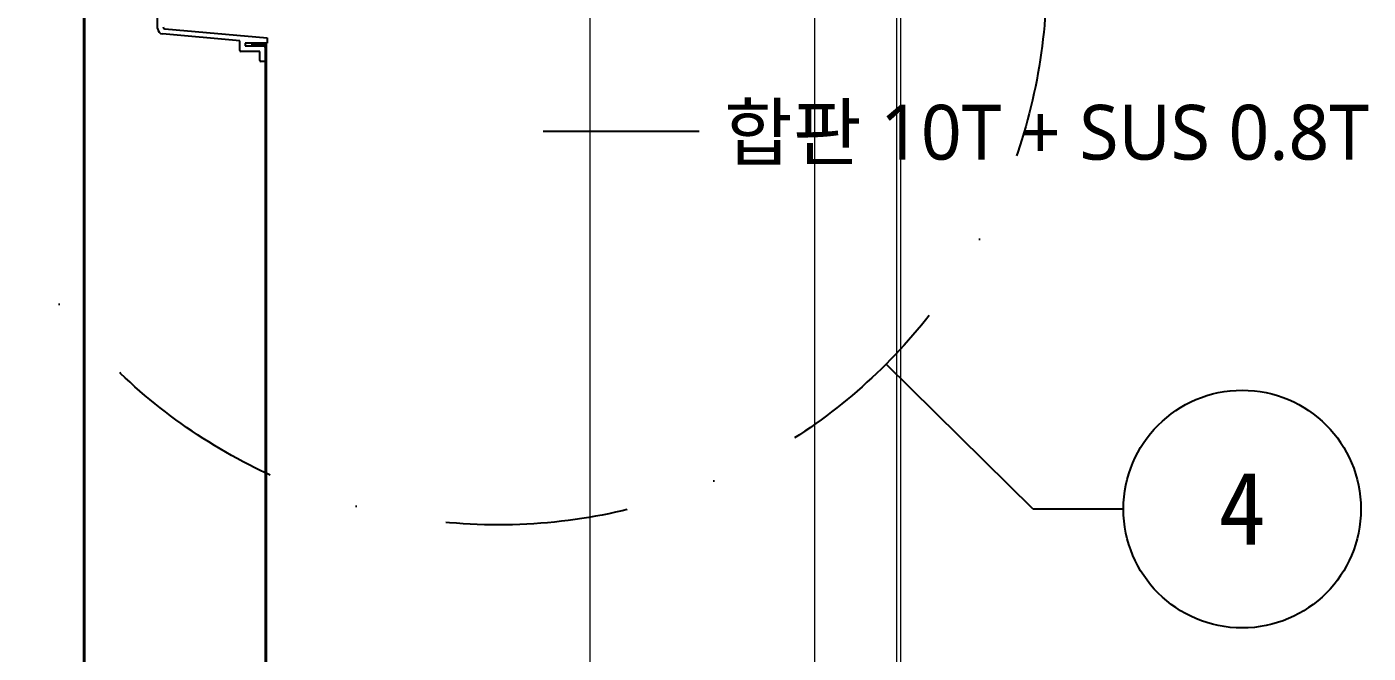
# Model space of a CAD drawing. Header units: millimetres. Extents: x 232323 to 272954, y -5343 to 8721.
# Drawn here: x 248171 to 248905, y 4994 to 5336 of the extents above; entities that cross this region are included whole.
import ezdxf
from ezdxf.enums import TextEntityAlignment as Align

# ---------------------------------------------------------------- set-up
doc = ezdxf.new("R2010")
doc.units = ezdxf.units.MM
doc.header["$MEASUREMENT"] = 0
doc.linetypes.add('DASHDOTX2', pattern=[2, 1, -0.5, 0, -0.5])
doc.layers.get('0').update_dxf_attribs({"linetype": 'CONTINUOUS'})
for name, color, linetype, lineweight in [('A-DWXM-ELEV', 8, 'CONTINUOUS', 18), ('A-ELEV-LIN3', 8, 'CONTINUOUS', 18), ('A-MKXS-LEAD', 7, 'CONTINUOUS', 25), ('A-MKXS-MAK2', 3, 'DASHDOTX2', 25), ('A-MKXS-TEXT2', 7, 'CONTINUOUS', 25), ('A-XXXX-TXT2', 3, 'CONTINUOUS', 25)]:
    doc.layers.add(name, color=color, linetype=linetype, lineweight=lineweight)
doc.styles.add('돋움체', font='')
doc.styles.add('맑은고딕', font='malgun.ttf')
doc.styles.get('돋움체').set_extended_font_data('DotumChe')

msp = doc.modelspace()

# ---------------------------------------------------------------- linework, layer by layer
for p, q in [((248201.82, 3197.05), (248201.82, 5379.05)), ((248202.42, 3197.65), (248202.42, 5378.45)), ((248242.22, 5335.45), (248242.22, 5342.45)), ((248287.22, 5328.75), (248244.96, 5332.46)), ((248246.13, 5335.37), (248302.22, 5330.45)), ((248287.22, 5323.45), (248287.22, 5328.75)), ((248290.22, 5327.45), (248290.22, 5325.95)), ((248302.22, 5327.45), (248290.22, 5327.45)), ((248290.22, 5325.95), (248300.22, 5325.95)), ((248293.82, 5327), (248293.82, 5326.4)), ((248293.82, 5327), (248301.82, 5327)), ((248293.82, 5326.4), (248301.22, 5326.4)), ((248301.22, 3198.25), (248301.22, 5326.4)), ((248301.82, 3197.05), (248301.82, 5327)), ((248302.22, 5330.45), (248302.22, 5327.45)), ((248298.22, 5322.95), (248287.72, 5322.95)), ((248298.22, 5317.95), (248298.22, 5322.95)), ((248300.72, 5317.45), (248298.72, 5317.45))]:
    msp.add_line(p, q)
for centre, radius, start, end in [((248245.22, 5335.45), 3, 180, 264.98689), ((248246.22, 5336.36), 1, 180, 264.98689), ((248300.22, 5324.95), 1, 0, 90), ((248287.72, 5323.45), 0.5, 180, 270), ((248298.72, 5317.95), 0.5, 180, 270), ((248300.72, 5317.95), 0.5, 270, 0)]:
    msp.add_arc(centre, radius, start, end)
at = {"layer": 'A-DWXM-ELEV'}
msp.add_lwpolyline([(248601.82, 3171.05), (248646.82, 3171.05), (248646.82, 5361.05), (248601.82, 5361.05)], close=True, dxfattribs=at)
at = {"layer": 'A-ELEV-LIN3'}
for p, q in [((248478.82, 5364.05), (248478.82, 3169.05)), ((248648.82, 5364.05), (248648.82, 3169.05))]:
    msp.add_line(p, q, dxfattribs=at)
at = {"layer": 'A-MKXS-LEAD'}
msp.add_line((248453.32, 5279.25), (248538.65, 5279.25), dxfattribs=at)
msp.add_lwpolyline([(248408.52, 5356.85, 0, 10, 0), (248423.52, 5330.87, 0, 0, 0), (248453.32, 5279.25, 0, 0, 0)], format="xyseb", dxfattribs=at)
at = {"layer": 'A-MKXS-MAK2', "linetype": 'Continuous'}
for p, q in [((248721.59, 5072.67), (248640.95, 5151.91)), ((248770.94, 5072.67), (248721.59, 5072.67))]:
    msp.add_line(p, q, dxfattribs=at)
at = {"layer": 'A-MKXS-MAK2', "ltscale": 100}
msp.add_circle((248428.82, 5364.05), 300, dxfattribs=at)
at = {"layer": 'A-MKXS-MAK2', "linetype": 'Continuous'}
msp.add_circle((248835.94, 5072.67), 65, dxfattribs=at)

# ---------------------------------------------------------------- texts
at = {"layer": 'A-MKXS-TEXT2', "style": '돋움체'}
msp.add_text('4', height=40, dxfattribs=at).set_placement((248835.94, 5073.23), align=Align.MIDDLE)
at = {"layer": 'A-XXXX-TXT2', "style": '맑은고딕'}
msp.add_text('합판 10T + SUS 0.8T ', height=30, dxfattribs=at).set_placement((248552.25, 5278.73), align=Align.MIDDLE_LEFT)

doc.saveas('drawing.dxf')
